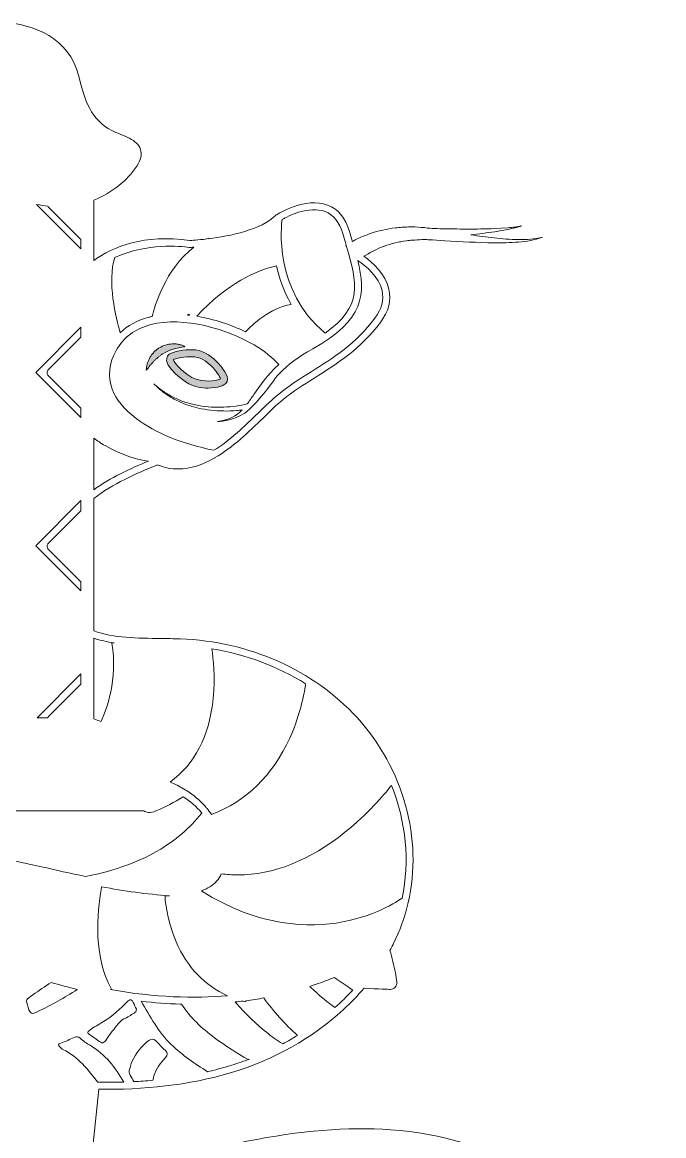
# Model space of a CAD drawing. Extents: x 783 to 8253, y -5949 to -71.
# Drawn here: x 1546 to 2213, y -4240 to -3082 of the extents above; entities that cross this region are included whole.
import ezdxf

# ---------------------------------------------------------------- set-up
doc = ezdxf.new("R2010")
doc.units = 0
doc.header["$MEASUREMENT"] = 0
doc.layers.add('Layer 1', color=7, linetype='Continuous')

# ---------------------------------------------------------------- blocks, each defined once
blk = doc.blocks.new('block 17')
at = {"layer": 'Layer 1', "true_color": 0x00cada}
h = blk.add_hatch(color=132, dxfattribs=at)
h.dxf.hatch_style = 2
edge = h.paths.add_edge_path()
edge.add_spline(control_points=[(1685.5, -3432.3), (1686.3, -3431.7), (1687, -3431.1), (1687.7, -3430.5), (1688.4, -3429.8), (1689.2, -3429.3), (1690, -3428.7), (1690.8, -3428.2), (1691.5, -3427.5), (1692.4, -3427.1), (1695.6, -3425.1), (1699.1, -3423.5), (1702.9, -3422.3), (1702.9, -3422.3), (1705.9, -3421.5), (1705.9, -3421.5), (1706.9, -3421.3), (1707.9, -3421), (1708.9, -3420.8), (1710.9, -3420.4), (1713, -3420), (1715.3, -3419.7), (1714.3, -3419.1), (1713.3, -3418.6), (1712.2, -3418.2), (1711.1, -3417.8), (1710, -3417.5), (1708.9, -3417.3), (1707.8, -3417), (1706.6, -3416.9), (1705.5, -3416.8), (1704.3, -3416.7), (1703.2, -3416.7), (1702, -3416.8), (1697.4, -3417), (1692.6, -3418.4), (1688.6, -3421), (1687.5, -3421.5), (1686.6, -3422.3), (1685.7, -3423), (1684.7, -3423.8), (1683.8, -3424.5), (1683, -3425.5), (1682.3, -3426.3), (1681.5, -3427.2), (1680.7, -3428.1), (1680.1, -3429.1), (1679.4, -3430.1), (1678.8, -3431.1), (1678.5, -3431.6), (1678.3, -3432.1), (1678, -3432.6), (1677.7, -3433.1), (1677.5, -3433.6), (1677.3, -3434.2), (1676.9, -3435.3), (1676.5, -3436.3), (1676.1, -3437.4), (1675.8, -3438.5), (1675.6, -3439.6), (1675.4, -3440.7), (1675.3, -3441.9), (1675.1, -3443), (1675.1, -3444.1), (1676.7, -3442.4), (1677.9, -3440.7), (1679.3, -3439.1), (1680, -3438.3), (1680.7, -3437.5), (1681.3, -3436.7), (1681.7, -3436.3), (1682, -3435.9), (1682.3, -3435.5), (1682.7, -3435.2), (1683.1, -3434.8), (1683.4, -3434.5), (1684.1, -3433.8), (1684.8, -3433.1), (1685.5, -3432.3)], knot_values=[0, 0, 0, 0, 1, 1, 1, 2, 2, 2, 3, 3, 3, 4, 4, 4, 5, 5, 5, 6, 6, 6, 7, 7, 7, 8, 8, 8, 9, 9, 9, 10, 10, 10, 11, 11, 11, 12, 12, 12, 13, 13, 13, 14, 14, 14, 15, 15, 15, 16, 16, 16, 17, 17, 17, 18, 18, 18, 19, 19, 19, 20, 20, 20, 21, 21, 21, 22, 22, 22, 23, 23, 23, 24, 24, 24, 25, 25, 25, 26, 26, 26, 26], degree=3, periodic=1)
h = blk.add_hatch(color=132, dxfattribs=at)
h.dxf.hatch_style = 2
edge = h.paths.add_edge_path()
edge.add_spline(control_points=[(1696.7, -3430.4), (1692.2, -3440.9), (1717.2, -3457.3), (1719.5, -3458.3), (1725.7, -3461.3), (1732.6, -3462.8), (1739.5, -3462.8), (1744, -3462.8), (1748.4, -3462.1), (1752.7, -3460.9), (1754, -3460.5), (1757.8, -3459.4), (1759.1, -3455.9), (1760.4, -3452.6), (1758.7, -3449.2), (1756.7, -3445.8), (1754.8, -3442.8), (1752.5, -3439.7), (1749.5, -3436.5), (1744.6, -3431), (1736.5, -3424.3), (1726.3, -3423.1), (1719.3, -3422.2), (1706.8, -3423.6), (1700.4, -3426.7), (1698.2, -3427.8), (1697.2, -3429.3), (1696.7, -3430.4)], knot_values=[0, 0, 0, 0, 1, 1, 1, 2, 2, 2, 3, 3, 3, 4, 4, 4, 5, 5, 5, 6, 6, 6, 7, 7, 7, 8, 8, 8, 9, 9, 9, 9], degree=3, periodic=1)
edge = h.paths.add_edge_path()
edge.add_spline(control_points=[(1703.5, -3433.2), (1708.5, -3430.8), (1719.7, -3429.6), (1725.4, -3430.3), (1733.4, -3431.2), (1740, -3436.8), (1744.2, -3441.3), (1746.8, -3444.2), (1748.9, -3446.9), (1750.5, -3449.5), (1751.8, -3451.7), (1752.2, -3452.8), (1752.3, -3453.2), (1752.1, -3453.4), (1751.6, -3453.6), (1750.6, -3453.9), (1741.5, -3456.6), (1731.2, -3455.9), (1722.6, -3451.8), (1717.5, -3449.4), (1703.4, -3437.3), (1703.4, -3433.3), (1703.4, -3433.3), (1703.5, -3433.3), (1703.5, -3433.2)], knot_values=[0, 0, 0, 0, 1, 1, 1, 2, 2, 2, 3, 3, 3, 4, 4, 4, 5, 5, 5, 6, 6, 6, 7, 7, 7, 8, 8, 8, 8], degree=3, periodic=1)
at = {"layer": 'Layer 1', "lineweight": 0}
for points, knots in [([(2210.2, -4551.9), (2209.7, -4546.2), (2209.1, -4540.5), (2208.4, -4534.9), (2208.4, -4534.9), (2208.4, -4534.9), (2208.4, -4534.9), (2208.5, -4534.6), (2208.6, -4534.4), (2208.6, -4534.4), (2208.6, -4534.4), (2208.3, -4534.2), (2208.3, -4534.2), (2206.1, -4517.2), (2203.2, -4500.6), (2199.5, -4484.4), (2195.8, -4468.3), (2191.4, -4452.6), (2186.2, -4437.6), (2186.5, -4436.4), (2186.6, -4435.7), (2186.7, -4435.5), (2186.7, -4435.5), (2185.4, -4435.2), (2185.4, -4435.2), (2180.7, -4421.8), (2175.5, -4408.9), (2169.6, -4396.6), (2144.9, -4344.4), (2110.9, -4304.2), (2068.7, -4277.1), (2030, -4252.3), (1983, -4237.9), (1929, -4234.1), (1884.7, -4231), (1834.5, -4235), (1779.7, -4246.1), (1748.9, -4252.3), (1717.9, -4260.1), (1687.8, -4267.7), (1664.2, -4273.7), (1640.3, -4279.7), (1616.2, -4285), (1616.2, -4285), (1625.8, -4192), (1625.8, -4192), (1671.9, -4192.5), (1718.8, -4188.1), (1763.6, -4174.7), (1807.5, -4161.5), (1847.7, -4138.9), (1879.8, -4109.4), (1887.7, -4102.2), (1895, -4094.6), (1901.7, -4086.7), (1916.9, -4087.8), (1927.3, -4088.1), (1928.8, -4088.1), (1930.7, -4088.2), (1932.6, -4087.4), (1933.9, -4085.9), (1935.2, -4084.5), (1935.8, -4082.5), (1935.6, -4080.6), (1935.1, -4077.4), (1934.6, -4074.1), (1934.1, -4070.9), (1932.7, -4063.1), (1930.8, -4055.3), (1928.5, -4047.6), (1929.6, -4045.6), (1930.7, -4043.6), (1931.7, -4041.5), (1931.8, -4041.4), (1931.9, -4041.4), (1932, -4041.3), (1932, -4041.3), (1931.9, -4041.2), (1931.9, -4041.2), (1938.8, -4027.2), (1944.1, -4012.7), (1947.5, -3997.9), (1962.8, -3932), (1942.5, -3858.3), (1894.3, -3805.5), (1849.1, -3756), (1782, -3726.1), (1710.3, -3723.6), (1703.8, -3723.4), (1696.9, -3723.3), (1690.4, -3723.2), (1666, -3723), (1641.1, -3722.7), (1620.5, -3715.2), (1620.5, -3715.2), (1620.5, -3577.5), (1620.5, -3577.5), (1640.5, -3562.2), (1664.1, -3551.9), (1687, -3542.6), (1687.1, -3542.7), (1687.2, -3542.7), (1687.3, -3542.8), (1694.4, -3545.6), (1701.4, -3546.9), (1708.4, -3546.9), (1721.3, -3546.9), (1733.8, -3542.4), (1745.6, -3535.7), (1745.8, -3535.7), (1746, -3535.8), (1746.1, -3535.8), (1746.1, -3535.8), (1746.2, -3535.4), (1746.2, -3535.4), (1765, -3524.5), (1782.1, -3507.9), (1796.5, -3493.9), (1804, -3486.6), (1811.1, -3479.7), (1817.4, -3474.6), (1827.5, -3466.4), (1838.6, -3459.4), (1850.3, -3452), (1873.8, -3437.3), (1898, -3422), (1918.6, -3394.5), (1927.1, -3383.1), (1930.1, -3371.4), (1927.4, -3359.8), (1923.8, -3344.2), (1910.8, -3332.4), (1901.5, -3325.7), (1902.4, -3325.2), (1903.2, -3324.6), (1904.1, -3324.1), (1907.4, -3322.1), (1910.9, -3320.3), (1914.4, -3318.6), (1921.5, -3315.4), (1929.1, -3312.8), (1936.9, -3311.1), (1938.8, -3310.6), (1940.8, -3310.4), (1942.7, -3310), (1942.7, -3310), (1945.7, -3309.5), (1945.7, -3309.5), (1946.7, -3309.3), (1947.7, -3309.3), (1948.7, -3309.2), (1949.8, -3309), (1950.9, -3308.9), (1952, -3308.8), (1952, -3308.8), (1952, -3309), (1952, -3309), (1955.2, -3308.8), (1958.4, -3308.5), (1961.7, -3308.3), (1963.3, -3308.2), (1965, -3308.3), (1966.7, -3308.4), (1968.8, -3308.5), (1970.7, -3308.5), (1972.9, -3308.6), (1972.9, -3308.6), (1985.6, -3309.5), (1985.6, -3309.5), (2002.5, -3310.5), (2019.5, -3311.5), (2036.5, -3311.7), (2045, -3311.7), (2053.6, -3311.6), (2062.1, -3310.9), (2070.6, -3310.2), (2079.1, -3309), (2087.1, -3305.9), (2078.9, -3308.1), (2070.4, -3308.5), (2062, -3308.4), (2053.6, -3308.2), (2045.2, -3307.5), (2036.8, -3306.6), (2028.7, -3305.7), (2020.6, -3304.6), (2012.5, -3303.5), (2020.9, -3302.5), (2029.2, -3301.4), (2037.5, -3300.1), (2037.5, -3300.1), (2044.5, -3299), (2044.5, -3299), (2044.5, -3299), (2051.6, -3297.7), (2051.6, -3297.7), (2053.9, -3297.2), (2056.2, -3296.6), (2058.6, -3296.1), (2060.9, -3295.6), (2063.2, -3294.8), (2065.5, -3294.2), (2063.1, -3294.6), (2060.8, -3295), (2058.4, -3295.3), (2056.1, -3295.6), (2053.7, -3295.8), (2051.4, -3296), (2051.4, -3296), (2044.3, -3296.6), (2044.3, -3296.6), (2044.3, -3296.6), (2037.2, -3296.9), (2037.2, -3296.9), (2027.7, -3297.3), (2018.2, -3297.4), (2008.7, -3297.4), (1999.2, -3297.4), (1989.8, -3297.2), (1980.3, -3297), (1976.8, -3296.9), (1973.3, -3296.8), (1969.8, -3296.6), (1969.1, -3296.6), (1968.4, -3296.5), (1967.7, -3296.4), (1965.5, -3296.1), (1963.3, -3295.7), (1961.1, -3295.7), (1961.1, -3295.7), (1954.4, -3295.2), (1954.4, -3295.2), (1952.2, -3295.2), (1950, -3295.2), (1947.7, -3295.2), (1946.6, -3295.3), (1945.5, -3295.2), (1944.4, -3295.3), (1944.4, -3295.3), (1941, -3295.5), (1941, -3295.5), (1938.8, -3295.7), (1936.6, -3295.8), (1934.3, -3296.2), (1925.4, -3297.2), (1916.5, -3299.2), (1907.9, -3302.1), (1903.6, -3303.7), (1899.4, -3305.3), (1895.2, -3307.3), (1893.2, -3308.2), (1891.3, -3309.2), (1889.4, -3310.3), (1889.3, -3310), (1889.2, -3309.7), (1889.1, -3309.4), (1888.2, -3306.3), (1887.2, -3303.2), (1886.3, -3300), (1882.2, -3285.8), (1874.5, -3276.5), (1863.7, -3272.4), (1840.6, -3263.7), (1811.8, -3281.7), (1810.6, -3282.5), (1810.6, -3282.5), (1810.2, -3282.7), (1810.2, -3282.7), (1810.2, -3282.7), (1809.9, -3283), (1809.9, -3283), (1794.7, -3298.2), (1761.8, -3304.7), (1740.2, -3307.4), (1740.2, -3307.4), (1740, -3306.8), (1740, -3306.8), (1739.4, -3307.1), (1738.8, -3307.4), (1738.2, -3307.7), (1728.7, -3308.8), (1721.8, -3309.2), (1720.3, -3309.2), (1672.9, -3302.6), (1640.8, -3315.4), (1620.5, -3330.2), (1620.5, -3330.2), (1620.5, -3267.3), (1620.5, -3267.3), (1639.6, -3259.5), (1655.4, -3247.2), (1665.2, -3232.1), (1669.4, -3225.5), (1670.7, -3219.8), (1669.1, -3214.6), (1667.4, -3209.3), (1663.2, -3205.9), (1658, -3203.1), (1658, -3203.1), (1658, -3203), (1658, -3203), (1657.7, -3202.9), (1656.1, -3202.1), (1653.3, -3200.9), (1651.6, -3200.1), (1649.8, -3199.4), (1648.1, -3198.7), (1645.1, -3197.5), (1641.9, -3196.2), (1639.3, -3194.9), (1617.5, -3183.7), (1611.2, -3164), (1604.7, -3137.5), (1595.4, -3099.2), (1557.8, -3083.9), (1525.7, -3082.3), (1525.7, -3082.3), (1525.4, -3082.3), (1525.4, -3082.3), (1525.4, -3082.3), (1525.2, -3082.3), (1525.2, -3082.3), (1493.1, -3083.9), (1455.5, -3099.2), (1446.1, -3137.5), (1439.6, -3164), (1433.3, -3183.7), (1411.6, -3194.9), (1408.9, -3196.2), (1405.8, -3197.5), (1402.7, -3198.7), (1401, -3199.4), (1399.2, -3200.1), (1397.5, -3200.9), (1394.7, -3202.1), (1393.1, -3202.9), (1392.8, -3203), (1392.8, -3203), (1392.8, -3203.1), (1392.8, -3203.1), (1387.7, -3205.9), (1383.4, -3209.3), (1381.7, -3214.6), (1380.1, -3219.8), (1381.4, -3225.5), (1385.6, -3232.1), (1395.4, -3247.2), (1411.2, -3259.5), (1430.3, -3267.3), (1430.3, -3267.3), (1430.3, -3491.7), (1430.3, -3491.7), (1418.1, -3505.9), (1406.8, -3521.1), (1396.9, -3537.3), (1369.9, -3581), (1355.6, -3629.5), (1354.6, -3675.8), (1354.6, -3675.8), (1353.9, -3676.3), (1353.9, -3676.3), (1354, -3676.4), (1354.2, -3676.7), (1354.6, -3677.2), (1354.2, -3697.6), (1356.5, -3717.5), (1361.3, -3736.4), (1361.3, -3736.6), (1361.4, -3736.8), (1361.4, -3737), (1365.7, -3753.3), (1371.8, -3768.8), (1380, -3783.2), (1387.1, -3795.7), (1395.4, -3807), (1404.5, -3817.2), (1395.7, -3821.6), (1387, -3826.9), (1380, -3834.2), (1372.4, -3842), (1369, -3853.3), (1369.8, -3867.7), (1370, -3871.4), (1370.4, -3875), (1370.8, -3878.4), (1371.2, -3882.1), (1371.6, -3885.6), (1371.7, -3889.1), (1371.8, -3889.7), (1371.7, -3890.3), (1371.7, -3890.6), (1371.5, -3890.6), (1371.2, -3890.5), (1370.9, -3890.3), (1341.9, -3878.2), (1314.2, -3856.5), (1296.6, -3832.5), (1296.3, -3832.1), (1296, -3831.6), (1295.6, -3831), (1293.1, -3827.1), (1289.3, -3821.2), (1283.3, -3820.3), (1280.4, -3819.9), (1277.4, -3820.8), (1275, -3822.8), (1271.8, -3825.6), (1270.7, -3829.4), (1270.2, -3831.5), (1265.4, -3849.6), (1263.6, -3868.2), (1264.7, -3886.9), (1241.4, -3900.4), (1215.2, -3916.8), (1192.1, -3938.5), (1151.4, -3976.8), (1125.4, -4022.6), (1116.8, -4070.9), (1116.2, -4074.1), (1115.7, -4077.4), (1115.2, -4080.6), (1115, -4082.5), (1115.6, -4084.5), (1116.9, -4085.9), (1118.2, -4087.4), (1120.1, -4088.2), (1122, -4088.1), (1123.3, -4088.1), (1131.2, -4087.9), (1143, -4087.1), (1113.5, -4139.9), (1101.2, -4201.4), (1109.6, -4260.1), (1117.7, -4316.5), (1144.9, -4370.7), (1188.3, -4416.7), (1190, -4418.6), (1191.8, -4420.4), (1193.6, -4422.2), (1179.1, -4418.9), (1141, -4412), (1092, -4417.2), (1055.8, -4421), (1021.2, -4430.7), (989.3, -4445.9), (958.4, -4460.7), (929.9, -4480.7), (904.3, -4505.6), (904.3, -4505.6), (901.8, -4505.3), (901.8, -4505.3), (901.7, -4505.6), (901.6, -4506.6), (901.5, -4508.4), (895, -4514.9), (888.6, -4521.7), (882.5, -4528.8), (853.6, -4562.4), (830.9, -4598.5), (815, -4635.9), (815, -4635.9), (812.5, -4636), (812.5, -4636), (812.5, -4636.4), (812.6, -4638.1), (812.9, -4641), (791.6, -4693.4), (783.4, -4748.2), (789.5, -4802.1), (791.2, -4816.9), (793.9, -4831.5), (797.7, -4845.9), (797.7, -4845.9), (796.6, -4846.8), (796.6, -4846.8), (796.7, -4846.8), (797.3, -4847.5), (798.4, -4848.7), (807, -4880.4), (820.5, -4911), (838.8, -4940.3), (857.1, -4969.6), (880.2, -4997.5), (907.8, -5023.8), (907.8, -5023.8), (907, -5025.3), (907, -5025.3), (907.4, -5025.5), (909.2, -5026.4), (912.2, -5027.9), (919.7, -5034.9), (927.5, -5041.7), (935.7, -5048.4), (943.8, -5055.1), (952.2, -5061.7), (961, -5068.1), (1007.1, -5102.1), (1058.7, -5126.9), (1115.4, -5142.6), (1115.4, -5142.6), (1115.5, -5144.5), (1115.5, -5144.5), (1115.8, -5144.5), (1117.6, -5144.4), (1120.6, -5144), (1120.6, -5144), (1120.7, -5144.1), (1120.7, -5144.1), (1167.3, -5156.4), (1217.3, -5162.6), (1270.4, -5162.6), (1270.4, -5162.6), (1272, -5162.6), (1272, -5162.6), (1336.3, -5162.5), (1393.3, -5153.3), (1435.9, -5144.2), (1439.2, -5241.6), (1440.6, -5329.3), (1439.9, -5401.5), (1416.8, -5429.8), (1401.8, -5464.4), (1400.6, -5508.6), (1400.5, -5514.2), (1400.6, -5519.8), (1400.9, -5525.3), (1400.9, -5525.6), (1400.9, -5525.9), (1401, -5526.3), (1403.7, -5569), (1420.1, -5606.5), (1437.8, -5635.3), (1443.5, -5717.3), (1458.5, -5781.9), (1472.5, -5826.7), (1494.8, -5898.4), (1518.8, -5935.5), (1519.8, -5937), (1519.8, -5937), (1519.9, -5937), (1519.9, -5937), (1519.9, -5937.1), (1519.9, -5937.1), (1520, -5937.2), (1520.2, -5937.5), (1520.4, -5937.7), (1520.6, -5938), (1520.7, -5938), (1520.7, -5938.1), (1520.8, -5938.1), (1521.1, -5938.4), (1521.4, -5938.7), (1521.7, -5938.9), (1521.7, -5938.9), (1521.7, -5938.9), (1521.8, -5938.9), (1521.8, -5939), (1521.9, -5939), (1521.9, -5939), (1522.1, -5939.1), (1522.3, -5939.2), (1522.5, -5939.3), (1522.6, -5939.4), (1522.7, -5939.4), (1522.8, -5939.5), (1523, -5939.5), (1523.1, -5939.6), (1523.3, -5939.7), (1523.4, -5939.7), (1523.6, -5939.7), (1523.7, -5939.8), (1523.8, -5939.8), (1524, -5939.9), (1524.2, -5939.9), (1524.3, -5939.9), (1524.4, -5939.9), (1524.5, -5940), (1524.8, -5940), (1525, -5940), (1525.2, -5940), (1525.3, -5940), (1525.3, -5940), (1525.4, -5940), (1525.7, -5940), (1526, -5940), (1526.3, -5940), (1526.4, -5939.9), (1526.5, -5939.9), (1526.6, -5939.9), (1526.8, -5939.9), (1527, -5939.8), (1527.2, -5939.8), (1527.3, -5939.7), (1527.4, -5939.7), (1527.5, -5939.7), (1527.7, -5939.6), (1527.8, -5939.5), (1528, -5939.5), (1528.1, -5939.4), (1528.2, -5939.4), (1528.3, -5939.3), (1528.5, -5939.2), (1528.7, -5939.1), (1528.9, -5939), (1529, -5939), (1529, -5939), (1529.1, -5938.9), (1529.1, -5938.9), (1529.1, -5938.9), (1529.1, -5938.9), (1529.4, -5938.7), (1529.7, -5938.4), (1530, -5938.1), (1530, -5938.1), (1530.2, -5938), (1530.2, -5938), (1530.4, -5937.7), (1530.7, -5937.4), (1530.9, -5937.1), (1530.9, -5937.1), (1530.9, -5937.1), (1530.9, -5937), (1531, -5937), (1531, -5937), (1531, -5937), (1532, -5935.5), (1556, -5898.4), (1578.3, -5826.7), (1578.8, -5825.2), (1579.3, -5823.6), (1579.8, -5822.1), (1589.4, -5846.7), (1594.3, -5875.8), (1583.1, -5903.5), (1583.1, -5903.5), (1572.3, -5930.4), (1572.3, -5930.4), (1572.3, -5930.4), (1589.4, -5907), (1589.4, -5907), (1618.4, -5867.3), (1611.5, -5812.5), (1595.3, -5774.4), (1594.7, -5773), (1594.1, -5771.5), (1593.5, -5770.1), (1608.3, -5704.9), (1619.8, -5616.3), (1613.8, -5507.7), (1612.4, -5481.8), (1611.5, -5451.3), (1611, -5417.1), (1633.3, -5407.2), (1655.3, -5399.6), (1674.4, -5393.5), (1694.5, -5387.1), (1715.8, -5382), (1736.5, -5377), (1768, -5369.4), (1800.6, -5361.6), (1830.5, -5348.9), (1859.4, -5336.7), (1888.1, -5317.7), (1913.2, -5294.3), (1913.2, -5294.3), (1913.3, -5294.3), (1913.3, -5294.3), (1913.9, -5293.9), (1914.5, -5293.6), (1915.1, -5293.3), (1915.1, -5293.3), (1914.8, -5292.8), (1914.8, -5292.8), (1921.2, -5286.8), (1927.4, -5280.5), (1933.2, -5273.9), (1990.7, -5209.6), (2000.9, -5128.5), (1962.6, -5055.6), (1962.6, -5055.6), (1962.6, -5055.6), (1962.6, -5055.6), (1962.6, -5055.3), (1962.7, -5055.2), (1962.7, -5055.1), (1962.7, -5055.1), (1962.3, -5055), (1962.3, -5055), (1956.8, -5044.6), (1950.3, -5034.4), (1942.9, -5024.4), (1916.8, -4989.5), (1884.5, -4961.1), (1848.2, -4940.4), (1848.2, -4940.4), (1848.2, -4940.4), (1848.2, -4940.4), (1848.1, -4940.2), (1848.1, -4940.1), (1848.1, -4940), (1848.1, -4940), (1847.7, -4940.1), (1847.7, -4940.1), (1847.7, -4940.1), (1847.7, -4940.1), (1847.7, -4940.1), (1818.7, -4923.7), (1787.2, -4912.2), (1754.1, -4906.2), (1750.9, -4905.7), (1747.8, -4905.2), (1744.6, -4904.7), (1744.1, -4904.5), (1743.4, -4904.3), (1742.5, -4904.1), (1741.7, -4904), (1740.9, -4904), (1740.3, -4904), (1702.8, -4898.7), (1664.4, -4898.6), (1626.1, -4900.9), (1627.8, -4871), (1629.6, -4841.8), (1631.4, -4813.4), (1632.5, -4813.7), (1633.6, -4814), (1634.6, -4814.3), (1638.5, -4815.2), (1642.2, -4815.5), (1645.9, -4815.8), (1649.2, -4816.1), (1652.3, -4816.3), (1655.4, -4817.1), (1657, -4817.4), (1658.7, -4817.9), (1660.3, -4818.4), (1660.3, -4818.4), (1660.5, -4817.7), (1660.5, -4817.7), (1660.5, -4817.7), (1660.4, -4818.4), (1660.4, -4818.4), (1670.8, -4821.2), (1681.5, -4825.4), (1691.7, -4829.3), (1698.5, -4832), (1705.4, -4834.7), (1712.3, -4837), (1759, -4852.8), (1795.4, -4862.9), (1830.1, -4869.7), (1861.5, -4875.9), (1890.4, -4879.2), (1918.6, -4879.8), (1921, -4879.8), (1923.5, -4879.8), (1925.9, -4879.8), (1971.9, -4879.8), (2017, -4871.3), (2056.7, -4854.9), (2102.6, -4836.1), (2140.2, -4807.1), (2165.6, -4771), (2190.7, -4735.3), (2205.8, -4691), (2210.7, -4638.7), (2210.7, -4638.7), (2212.2, -4638.3), (2212.2, -4638.3), (2211.8, -4637), (2211.4, -4635.7), (2211, -4634.4), (2213.2, -4608.8), (2212.9, -4581.3), (2210.2, -4551.9)], [0, 0, 0, 0, 1, 1, 1, 2, 2, 2, 3, 3, 3, 4, 4, 4, 5, 5, 5, 6, 6, 6, 7, 7, 7, 8, 8, 8, 9, 9, 9, 10, 10, 10, 11, 11, 11, 12, 12, 12, 13, 13, 13, 14, 14, 14, 15, 15, 15, 16, 16, 16, 17, 17, 17, 18, 18, 18, 19, 19, 19, 20, 20, 20, 21, 21, 21, 22, 22, 22, 23, 23, 23, 24, 24, 24, 25, 25, 25, 26, 26, 26, 27, 27, 27, 28, 28, 28, 29, 29, 29, 30, 30, 30, 31, 31, 31, 32, 32, 32, 33, 33, 33, 34, 34, 34, 35, 35, 35, 36, 36, 36, 37, 37, 37, 38, 38, 38, 39, 39, 39, 40, 40, 40, 41, 41, 41, 42, 42, 42, 43, 43, 43, 44, 44, 44, 45, 45, 45, 46, 46, 46, 47, 47, 47, 48, 48, 48, 49, 49, 49, 50, 50, 50, 51, 51, 51, 52, 52, 52, 53, 53, 53, 54, 54, 54, 55, 55, 55, 56, 56, 56, 57, 57, 57, 58, 58, 58, 59, 59, 59, 60, 60, 60, 61, 61, 61, 62, 62, 62, 63, 63, 63, 64, 64, 64, 65, 65, 65, 66, 66, 66, 67, 67, 67, 68, 68, 68, 69, 69, 69, 70, 70, 70, 71, 71, 71, 72, 72, 72, 73, 73, 73, 74, 74, 74, 75, 75, 75, 76, 76, 76, 77, 77, 77, 78, 78, 78, 79, 79, 79, 80, 80, 80, 81, 81, 81, 82, 82, 82, 83, 83, 83, 84, 84, 84, 85, 85, 85, 86, 86, 86, 87, 87, 87, 88, 88, 88, 89, 89, 89, 90, 90, 90, 91, 91, 91, 92, 92, 92, 93, 93, 93, 94, 94, 94, 95, 95, 95, 96, 96, 96, 97, 97, 97, 98, 98, 98, 99, 99, 99, 100, 100, 100, 101, 101, 101, 102, 102, 102, 103, 103, 103, 104, 104, 104, 105, 105, 105, 106, 106, 106, 107, 107, 107, 108, 108, 108, 109, 109, 109, 110, 110, 110, 111, 111, 111, 112, 112, 112, 113, 113, 113, 114, 114, 114, 115, 115, 115, 116, 116, 116, 117, 117, 117, 118, 118, 118, 119, 119, 119, 120, 120, 120, 121, 121, 121, 122, 122, 122, 123, 123, 123, 124, 124, 124, 125, 125, 125, 126, 126, 126, 127, 127, 127, 128, 128, 128, 129, 129, 129, 130, 130, 130, 131, 131, 131, 132, 132, 132, 133, 133, 133, 134, 134, 134, 135, 135, 135, 136, 136, 136, 137, 137, 137, 138, 138, 138, 139, 139, 139, 140, 140, 140, 141, 141, 141, 142, 142, 142, 143, 143, 143, 144, 144, 144, 145, 145, 145, 146, 146, 146, 147, 147, 147, 148, 148, 148, 149, 149, 149, 150, 150, 150, 151, 151, 151, 152, 152, 152, 153, 153, 153, 154, 154, 154, 155, 155, 155, 156, 156, 156, 157, 157, 157, 158, 158, 158, 159, 159, 159, 160, 160, 160, 161, 161, 161, 162, 162, 162, 163, 163, 163, 164, 164, 164, 165, 165, 165, 166, 166, 166, 167, 167, 167, 168, 168, 168, 169, 169, 169, 170, 170, 170, 171, 171, 171, 172, 172, 172, 173, 173, 173, 174, 174, 174, 175, 175, 175, 176, 176, 176, 177, 177, 177, 178, 178, 178, 179, 179, 179, 180, 180, 180, 181, 181, 181, 182, 182, 182, 183, 183, 183, 184, 184, 184, 185, 185, 185, 186, 186, 186, 187, 187, 187, 188, 188, 188, 189, 189, 189, 190, 190, 190, 191, 191, 191, 192, 192, 192, 193, 193, 193, 194, 194, 194, 195, 195, 195, 196, 196, 196, 197, 197, 197, 198, 198, 198, 199, 199, 199, 200, 200, 200, 201, 201, 201, 202, 202, 202, 203, 203, 203, 204, 204, 204, 205, 205, 205, 206, 206, 206, 207, 207, 207, 208, 208, 208, 209, 209, 209, 210, 210, 210, 211, 211, 211, 212, 212, 212, 213, 213, 213, 214, 214, 214, 215, 215, 215, 216, 216, 216, 217, 217, 217, 218, 218, 218, 219, 219, 219, 220, 220, 220, 221, 221, 221, 222, 222, 222, 223, 223, 223, 224, 224, 224, 225, 225, 225, 226, 226, 226, 227, 227, 227, 228, 228, 228, 229, 229, 229, 230, 230, 230, 231, 231, 231, 232, 232, 232, 233, 233, 233, 234, 234, 234, 235, 235, 235, 236, 236, 236, 237, 237, 237, 238, 238, 238, 239, 239, 239, 240, 240, 240, 241, 241, 241, 242, 242, 242, 243, 243, 243, 244, 244, 244, 245, 245, 245, 246, 246, 246, 247, 247, 247, 248, 248, 248, 249, 249, 249, 250, 250, 250, 251, 251, 251, 252, 252, 252, 253, 253, 253, 254, 254, 254, 255, 255, 255, 256, 256, 256, 257, 257, 257, 258, 258, 258, 258]), ([(1572.8, -3273.6), (1573, -3274), (1573.2, -3274.3), (1573.5, -3274.6), (1573.5, -3274.6), (1607.2, -3308.2), (1607.2, -3308.2), (1607.2, -3308.2), (1607.2, -3317.9), (1607.2, -3317.9), (1607.2, -3317.9), (1561, -3271.7), (1561, -3271.7), (1564.9, -3272.4), (1568.8, -3273.1), (1572.8, -3273.6)], [0, 0, 0, 0, 1, 1, 1, 2, 2, 2, 3, 3, 3, 4, 4, 4, 5, 5, 5, 5]), ([(1816.3, -3287.5), (1822.7, -3283.9), (1844.5, -3272.9), (1861.1, -3279.2), (1869.8, -3282.5), (1875.9, -3290.1), (1879.4, -3302), (1880.3, -3305.2), (1881.2, -3308.4), (1882.2, -3311.4), (1882.4, -3312.4), (1882.7, -3313.3), (1883, -3314.2), (1882.9, -3314.3), (1882.7, -3314.4), (1882.5, -3314.5), (1882.5, -3314.5), (1883.4, -3315.6), (1883.4, -3315.6), (1894.6, -3353.3), (1900.4, -3378.3), (1861, -3405.6), (1807.2, -3361.2), (1815.6, -3292.7), (1816.3, -3287.5)], [0, 0, 0, 0, 1, 1, 1, 2, 2, 2, 3, 3, 3, 4, 4, 4, 5, 5, 5, 6, 6, 6, 7, 7, 7, 8, 8, 8, 8]), ([(1642.5, -3326.9), (1676.7, -3311.6), (1710.4, -3315.2), (1719.6, -3316.4), (1719.6, -3316.4), (1719.9, -3316.5), (1719.9, -3316.5), (1719.9, -3316.5), (1720.3, -3316.5), (1720.3, -3316.5), (1720.6, -3316.5), (1722.2, -3316.4), (1724.6, -3316.2), (1694.6, -3339.4), (1683.7, -3378.1), (1681.3, -3388.2), (1680.1, -3388.5), (1678.9, -3388.8), (1677.8, -3389.1), (1665.9, -3392.2), (1656, -3397.6), (1648, -3405.2), (1643.7, -3390.3), (1634.1, -3351.5), (1642.5, -3326.9)], [0, 0, 0, 0, 1, 1, 1, 2, 2, 2, 3, 3, 3, 4, 4, 4, 5, 5, 5, 6, 6, 6, 7, 7, 7, 8, 8, 8, 8]), ([(1895.1, -3330.1), (1895.1, -3330.1), (1895.3, -3330.3), (1895.3, -3330.3), (1895.3, -3330.3), (1895.3, -3330.3), (1895.3, -3330.3), (1903.7, -3336), (1917, -3347), (1920.3, -3361.4), (1922.5, -3370.9), (1920, -3380.5), (1912.8, -3390.2), (1893, -3416.6), (1869.4, -3431.5), (1846.5, -3445.9), (1834.5, -3453.4), (1823.2, -3460.5), (1812.8, -3469), (1806.3, -3474.3), (1799.1, -3481.3), (1791.4, -3488.7), (1777.6, -3502.2), (1762.1, -3517.3), (1745.5, -3527.5), (1711.6, -3520.6), (1685.1, -3509.7), (1664.5, -3494.3), (1652, -3484.8), (1643.6, -3474.6), (1639.7, -3463.9), (1635, -3451), (1636.4, -3436.3), (1643.7, -3423.6), (1651.5, -3410.1), (1663.6, -3401.1), (1679.8, -3396.8), (1713.9, -3387.8), (1759.4, -3401.5), (1787.2, -3417.9), (1797.9, -3424.3), (1806.3, -3430.9), (1812.8, -3438.2), (1800.8, -3449.3), (1793.4, -3460), (1787, -3469.4), (1784.6, -3473), (1782.3, -3476.3), (1780.1, -3479.3), (1776.4, -3480.2), (1772.5, -3480.9), (1768.6, -3481.5), (1764.3, -3482), (1760, -3482.4), (1755.6, -3482.6), (1746.9, -3482.9), (1738.2, -3482.5), (1729.6, -3480.9), (1725.3, -3480.1), (1721, -3479.1), (1716.9, -3477.8), (1712.7, -3476.5), (1708.6, -3474.9), (1704.6, -3473), (1702.6, -3472.1), (1700.7, -3471), (1698.8, -3469.9), (1696.9, -3468.8), (1695, -3467.7), (1693.2, -3466.4), (1689.5, -3464), (1686.2, -3461.1), (1682.9, -3458.2), (1686, -3461.3), (1689.3, -3464.3), (1692.8, -3466.9), (1694.6, -3468.3), (1696.5, -3469.5), (1698.3, -3470.8), (1700.2, -3471.9), (1702, -3473.2), (1704, -3474.2), (1707.9, -3476.3), (1712, -3478.1), (1716.2, -3479.7), (1720.4, -3481.3), (1724.7, -3482.5), (1729, -3483.5), (1737.7, -3485.6), (1746.7, -3486.5), (1755.7, -3486.6), (1760.2, -3486.7), (1764.7, -3486.5), (1769.1, -3486.1), (1771, -3485.9), (1772.9, -3485.7), (1774.8, -3485.5), (1768.6, -3491.8), (1761.2, -3496.1), (1749.1, -3497.6), (1755.7, -3497.3), (1766.1, -3495.9), (1776.2, -3489.5), (1779.4, -3487.6), (1783.3, -3484.6), (1793, -3473.5), (1804.9, -3459.9), (1807.5, -3453.6), (1813.9, -3447.2), (1822.2, -3438.8), (1833.1, -3430.2), (1848.3, -3421.8), (1902, -3392.2), (1903.7, -3364.6), (1895, -3330), (1895, -3330), (1895.1, -3330.1), (1895.1, -3330.1)], [0, 0, 0, 0, 1, 1, 1, 2, 2, 2, 3, 3, 3, 4, 4, 4, 5, 5, 5, 6, 6, 6, 7, 7, 7, 8, 8, 8, 9, 9, 9, 10, 10, 10, 11, 11, 11, 12, 12, 12, 13, 13, 13, 14, 14, 14, 15, 15, 15, 16, 16, 16, 17, 17, 17, 18, 18, 18, 19, 19, 19, 20, 20, 20, 21, 21, 21, 22, 22, 22, 23, 23, 23, 24, 24, 24, 25, 25, 25, 26, 26, 26, 27, 27, 27, 28, 28, 28, 29, 29, 29, 30, 30, 30, 31, 31, 31, 32, 32, 32, 33, 33, 33, 34, 34, 34, 35, 35, 35, 36, 36, 36, 37, 37, 37, 38, 38, 38, 39, 39, 39, 39]), ([(1810.6, -3335.5), (1813.1, -3347.5), (1817.6, -3361.6), (1825.7, -3375.7), (1804.1, -3378.8), (1784.7, -3397.6), (1778.4, -3404.2), (1763.4, -3397.1), (1745.6, -3391.1), (1727.6, -3388.1), (1759.8, -3353.5), (1789.8, -3340.3), (1810.6, -3335.5)], [0, 0, 0, 0, 1, 1, 1, 2, 2, 2, 3, 3, 3, 4, 4, 4, 4]), ([(1720.2, -3386.1), (1720.2, -3386.1), (1720.2, -3387.1), (1720.2, -3387.1), (1719.4, -3387), (1718.7, -3386.9), (1718, -3386.8), (1718.4, -3386.5), (1719.1, -3386.1), (1720.2, -3386.1)], [0, 0, 0, 0, 1, 1, 1, 2, 2, 2, 3, 3, 3, 3]), ([(1607.2, -3399.4), (1607.2, -3399.4), (1607.2, -3409.9), (1607.2, -3409.9), (1607.2, -3409.9), (1573.5, -3443.6), (1573.5, -3443.6), (1572.6, -3444.4), (1572.1, -3445.6), (1572.1, -3446.9), (1572.1, -3448.1), (1572.6, -3449.3), (1573.5, -3450.2), (1573.5, -3450.2), (1607.2, -3483.8), (1607.2, -3483.8), (1607.2, -3483.8), (1607.2, -3493.5), (1607.2, -3493.5), (1607.2, -3493.5), (1560.1, -3446.5), (1560.1, -3446.5), (1560.1, -3446.5), (1607.2, -3399.4), (1607.2, -3399.4)], [0, 0, 0, 0, 1, 1, 1, 2, 2, 2, 3, 3, 3, 4, 4, 4, 5, 5, 5, 6, 6, 6, 7, 7, 7, 8, 8, 8, 8]), ([(1685.5, -3432.3), (1686.3, -3431.7), (1687, -3431.1), (1687.7, -3430.5), (1688.4, -3429.8), (1689.2, -3429.3), (1690, -3428.7), (1690.8, -3428.2), (1691.5, -3427.5), (1692.4, -3427.1), (1695.6, -3425.1), (1699.1, -3423.5), (1702.9, -3422.3), (1702.9, -3422.3), (1705.9, -3421.5), (1705.9, -3421.5), (1706.9, -3421.3), (1707.9, -3421), (1708.9, -3420.8), (1710.9, -3420.4), (1713, -3420), (1715.3, -3419.7), (1714.3, -3419.1), (1713.3, -3418.6), (1712.2, -3418.2), (1711.1, -3417.8), (1710, -3417.5), (1708.9, -3417.3), (1707.8, -3417), (1706.6, -3416.9), (1705.5, -3416.8), (1704.3, -3416.7), (1703.2, -3416.7), (1702, -3416.8), (1697.4, -3417), (1692.6, -3418.4), (1688.6, -3421), (1687.5, -3421.5), (1686.6, -3422.3), (1685.7, -3423), (1684.7, -3423.8), (1683.8, -3424.5), (1683, -3425.5), (1682.3, -3426.3), (1681.5, -3427.2), (1680.7, -3428.1), (1680.1, -3429.1), (1679.4, -3430.1), (1678.8, -3431.1), (1678.5, -3431.6), (1678.3, -3432.1), (1678, -3432.6), (1677.7, -3433.1), (1677.5, -3433.6), (1677.3, -3434.2), (1676.9, -3435.3), (1676.5, -3436.3), (1676.1, -3437.4), (1675.8, -3438.5), (1675.6, -3439.6), (1675.4, -3440.7), (1675.3, -3441.9), (1675.1, -3443), (1675.1, -3444.1), (1676.7, -3442.4), (1677.9, -3440.7), (1679.3, -3439.1), (1680, -3438.3), (1680.7, -3437.5), (1681.3, -3436.7), (1681.7, -3436.3), (1682, -3435.9), (1682.3, -3435.5), (1682.7, -3435.2), (1683.1, -3434.8), (1683.4, -3434.5), (1684.1, -3433.8), (1684.8, -3433.1), (1685.5, -3432.3)], [0, 0, 0, 0, 1, 1, 1, 2, 2, 2, 3, 3, 3, 4, 4, 4, 5, 5, 5, 6, 6, 6, 7, 7, 7, 8, 8, 8, 9, 9, 9, 10, 10, 10, 11, 11, 11, 12, 12, 12, 13, 13, 13, 14, 14, 14, 15, 15, 15, 16, 16, 16, 17, 17, 17, 18, 18, 18, 19, 19, 19, 20, 20, 20, 21, 21, 21, 22, 22, 22, 23, 23, 23, 24, 24, 24, 25, 25, 25, 26, 26, 26, 26]), ([(1696.7, -3430.4), (1692.2, -3440.9), (1717.2, -3457.3), (1719.5, -3458.3), (1725.7, -3461.3), (1732.6, -3462.8), (1739.5, -3462.8), (1744, -3462.8), (1748.4, -3462.1), (1752.7, -3460.9), (1754, -3460.5), (1757.8, -3459.4), (1759.1, -3455.9), (1760.4, -3452.6), (1758.7, -3449.2), (1756.7, -3445.8), (1754.8, -3442.8), (1752.5, -3439.7), (1749.5, -3436.5), (1744.6, -3431), (1736.5, -3424.3), (1726.3, -3423.1), (1719.3, -3422.2), (1706.8, -3423.6), (1700.4, -3426.7), (1698.2, -3427.8), (1697.2, -3429.3), (1696.7, -3430.4)], [0, 0, 0, 0, 1, 1, 1, 2, 2, 2, 3, 3, 3, 4, 4, 4, 5, 5, 5, 6, 6, 6, 7, 7, 7, 8, 8, 8, 9, 9, 9, 9]), ([(1703.5, -3433.2), (1708.5, -3430.8), (1719.7, -3429.6), (1725.4, -3430.3), (1733.4, -3431.2), (1740, -3436.8), (1744.2, -3441.3), (1746.8, -3444.2), (1748.9, -3446.9), (1750.5, -3449.5), (1751.8, -3451.7), (1752.2, -3452.8), (1752.3, -3453.2), (1752.1, -3453.4), (1751.6, -3453.6), (1750.6, -3453.9), (1741.5, -3456.6), (1731.2, -3455.9), (1722.6, -3451.8), (1717.5, -3449.4), (1703.4, -3437.3), (1703.4, -3433.3), (1703.4, -3433.3), (1703.5, -3433.3), (1703.5, -3433.2)], [0, 0, 0, 0, 1, 1, 1, 2, 2, 2, 3, 3, 3, 4, 4, 4, 5, 5, 5, 6, 6, 6, 7, 7, 7, 8, 8, 8, 8]), ([(1620.5, -3537.7), (1620.5, -3537.5), (1620.5, -3537.3), (1620.5, -3537.1), (1620.5, -3537.1), (1620.5, -3514.9), (1620.5, -3514.9), (1624, -3517.5), (1627.9, -3520.1), (1632.2, -3522.6), (1649.4, -3532.7), (1665.8, -3536.9), (1677.3, -3538.8), (1657.8, -3546.8), (1638, -3555.9), (1620.5, -3568.5), (1620.5, -3568.5), (1620.5, -3537.7), (1620.5, -3537.7)], [0, 0, 0, 0, 1, 1, 1, 2, 2, 2, 3, 3, 3, 4, 4, 4, 5, 5, 5, 6, 6, 6, 6]), ([(1607.2, -3579.8), (1607.2, -3579.8), (1607.2, -3590.3), (1607.2, -3590.3), (1607.2, -3590.3), (1573.5, -3623.9), (1573.5, -3623.9), (1572.6, -3624.8), (1572.1, -3626), (1572.1, -3627.2), (1572.1, -3628.5), (1572.6, -3629.6), (1573.5, -3630.5), (1573.5, -3630.5), (1607.2, -3664.2), (1607.2, -3664.2), (1607.2, -3664.2), (1607.2, -3673.8), (1607.2, -3673.8), (1607.2, -3673.8), (1560.1, -3626.8), (1560.1, -3626.8), (1560.1, -3626.8), (1607.2, -3579.8), (1607.2, -3579.8)], [0, 0, 0, 0, 1, 1, 1, 2, 2, 2, 3, 3, 3, 4, 4, 4, 5, 5, 5, 6, 6, 6, 7, 7, 7, 8, 8, 8, 8]), ([(1620.5, -3722.9), (1627.2, -3725.2), (1634.4, -3726.7), (1641.7, -3727.8), (1641.7, -3727.8), (1639.3, -3728.2), (1639.3, -3728.2), (1645.8, -3765.7), (1633.4, -3797.9), (1628, -3809.6), (1625.3, -3808.6), (1622.6, -3807.6), (1620.5, -3806.8), (1620.5, -3806.8), (1620.5, -3722.9), (1620.5, -3722.9)], [0, 0, 0, 0, 1, 1, 1, 2, 2, 2, 3, 3, 3, 4, 4, 4, 5, 5, 5, 5]), ([(1744.7, -3785.5), (1746.9, -3763.4), (1744.8, -3744), (1743.2, -3734), (1778.5, -3739.6), (1811.8, -3752.1), (1840.8, -3770.3), (1839.9, -3777.1), (1836.2, -3800.6), (1824.3, -3826.7), (1806.4, -3866), (1779, -3892.7), (1742.8, -3906.2), (1741.5, -3904.1), (1739.9, -3902), (1738.3, -3900), (1738, -3899.7), (1737.7, -3899.3), (1737.4, -3899), (1732.5, -3893.2), (1726.7, -3888), (1720, -3883.4), (1716.1, -3880.7), (1711.8, -3878.2), (1707.2, -3875.9), (1704.8, -3874.7), (1702.4, -3873.6), (1699.8, -3872.5), (1725.5, -3854.2), (1740.9, -3824.3), (1744.7, -3785.5)], [0, 0, 0, 0, 1, 1, 1, 2, 2, 2, 3, 3, 3, 4, 4, 4, 5, 5, 5, 6, 6, 6, 7, 7, 7, 8, 8, 8, 9, 9, 9, 10, 10, 10, 10]), ([(1607.2, -3760.1), (1607.2, -3760.1), (1607.2, -3770.6), (1607.2, -3770.6), (1607.2, -3770.6), (1573.5, -3804.3), (1573.5, -3804.3), (1573.1, -3804.7), (1572.8, -3805.2), (1572.5, -3805.7), (1572.5, -3805.7), (1561.6, -3805.7), (1561.6, -3805.7), (1561.6, -3805.7), (1607.2, -3760.1), (1607.2, -3760.1)], [0, 0, 0, 0, 1, 1, 1, 2, 2, 2, 3, 3, 3, 4, 4, 4, 5, 5, 5, 5]), ([(1365.7, -3902.6), (1371.6, -3905.1), (1375.8, -3904), (1378.2, -3902.6), (1378.2, -3902.6), (1672.6, -3902.6), (1672.6, -3902.6), (1675, -3904), (1679.3, -3905.1), (1685.1, -3902.6), (1694.9, -3898.5), (1704.4, -3893.5), (1713.5, -3887.8), (1721, -3892.6), (1727.4, -3898.2), (1732.7, -3904.6), (1732.7, -3904.7), (1732.8, -3904.8), (1732.9, -3904.9), (1732.8, -3905), (1732.7, -3905.1), (1732.5, -3905.3), (1726.4, -3912.8), (1719.6, -3919.8), (1712.2, -3926.2), (1709.8, -3928.2), (1707.3, -3930.2), (1704.7, -3932.2), (1679.9, -3951), (1648.7, -3963.9), (1611.8, -3970.6), (1596.4, -3967.5), (1581.1, -3964), (1566, -3960.6), (1507.8, -3947.4), (1447.6, -3933.8), (1387.1, -3937.6), (1377.5, -3938.2), (1367.9, -3939.2), (1358.4, -3940.7), (1343, -3931), (1329.7, -3919.3), (1318.6, -3905.7), (1299.1, -3881.8), (1290.7, -3857.2), (1287.1, -3842.1), (1306.4, -3867.6), (1334.9, -3889.6), (1365.7, -3902.6)], [0, 0, 0, 0, 1, 1, 1, 2, 2, 2, 3, 3, 3, 4, 4, 4, 5, 5, 5, 6, 6, 6, 7, 7, 7, 8, 8, 8, 9, 9, 9, 10, 10, 10, 11, 11, 11, 12, 12, 12, 13, 13, 13, 14, 14, 14, 15, 15, 15, 16, 16, 16, 16]), ([(1930.1, -3876), (1945.1, -3913.6), (1949.4, -3954.8), (1941.1, -3993.3), (1941.1, -3993.3), (1941.1, -3993.3), (1941.1, -3993.3), (1940.8, -3993.4), (1917.2, -4010.8), (1879.1, -4018), (1845.1, -4024.3), (1792.6, -4023.7), (1732.4, -3985.7), (1738.7, -3983.3), (1744.3, -3980), (1748.3, -3975.6), (1750.4, -3973.3), (1752, -3970.7), (1753.1, -3968), (1758.8, -3968.7), (1764.5, -3969.1), (1770.2, -3969.1), (1807.1, -3969.1), (1845.2, -3954), (1881.7, -3924.7), (1905.5, -3905.8), (1922.3, -3885.9), (1930.1, -3876)], [0, 0, 0, 0, 1, 1, 1, 2, 2, 2, 3, 3, 3, 4, 4, 4, 5, 5, 5, 6, 6, 6, 7, 7, 7, 8, 8, 8, 9, 9, 9, 9]), ([(1706.2, -4038.7), (1717.6, -4065.2), (1735.9, -4084.2), (1759.7, -4094.7), (1725, -4097.6), (1684.2, -4096.7), (1637.9, -4088.3), (1637.9, -4088.3), (1638.8, -4087.8), (1638.8, -4087.8), (1617.5, -4049.1), (1625.6, -3997.1), (1628.7, -3981.4), (1652.1, -3985.8), (1675.6, -3989.2), (1699.2, -3990.7), (1699.2, -3990.7), (1694.6, -3990.9), (1694.6, -3990.9), (1694.6, -3991.8), (1695.5, -4014), (1706.2, -4038.7)], [0, 0, 0, 0, 1, 1, 1, 2, 2, 2, 3, 3, 3, 4, 4, 4, 5, 5, 5, 6, 6, 6, 7, 7, 7, 7]), ([(1871.3, -4107.1), (1863.6, -4101.6), (1856.4, -4095.4), (1849.4, -4089), (1847.9, -4087.7), (1846.6, -4086.4), (1845.3, -4085), (1848.3, -4084), (1851.2, -4083), (1854, -4082), (1859.9, -4080), (1865.5, -4077.8), (1870.7, -4075.7), (1876.1, -4079.5), (1881.6, -4083.1), (1886.9, -4087), (1887.9, -4087.7), (1888.8, -4088.3), (1889.8, -4088.9), (1884, -4095.2), (1877.8, -4101.3), (1871.3, -4107.1)], [0, 0, 0, 0, 1, 1, 1, 2, 2, 2, 3, 3, 3, 4, 4, 4, 5, 5, 5, 6, 6, 6, 7, 7, 7, 7]), ([(1557.1, -4093.8), (1563.4, -4089.4), (1569.8, -4085.2), (1576.2, -4080.9), (1585.2, -4083.6), (1594.2, -4086), (1603.1, -4088.2), (1590.2, -4097), (1576.5, -4104.3), (1562.4, -4111.2), (1555.6, -4114.5), (1554.6, -4114), (1552.3, -4106.9), (1549.6, -4098.4), (1549.9, -4098.8), (1557.1, -4093.8)], [0, 0, 0, 0, 1, 1, 1, 2, 2, 2, 3, 3, 3, 4, 4, 4, 5, 5, 5, 5]), ([(1645.8, -4124), (1641.7, -4129), (1637.7, -4134.1), (1634.1, -4139.4), (1630.7, -4144.6), (1629.6, -4144.7), (1624.8, -4141.2), (1621.9, -4139.1), (1619, -4136.9), (1616, -4134.9), (1613.5, -4133.4), (1614, -4132.3), (1615.9, -4130.8), (1620.5, -4127.1), (1625.8, -4124.6), (1630.7, -4121.6), (1640.1, -4115.8), (1648.1, -4108.5), (1655.7, -4100.7), (1656.6, -4099.8), (1657.4, -4099.2), (1658.1, -4099), (1658.7, -4099), (1659.2, -4099.1), (1659.8, -4099.2), (1660.4, -4099.6), (1660.9, -4100.4), (1661.5, -4101.7), (1662.6, -4104.3), (1663.9, -4106.8), (1664.8, -4108.6), (1664.9, -4111.2), (1663.6, -4111.9), (1662.4, -4112.7), (1659, -4114.8), (1655.8, -4117.4), (1651.9, -4118.9), (1649.3, -4119.9), (1647.5, -4121.9), (1645.8, -4124)], [0, 0, 0, 0, 1, 1, 1, 2, 2, 2, 3, 3, 3, 4, 4, 4, 5, 5, 5, 6, 6, 6, 7, 7, 7, 8, 8, 8, 9, 9, 9, 10, 10, 10, 11, 11, 11, 12, 12, 12, 13, 13, 13, 13]), ([(1817.1, -4144.8), (1811, -4141.4), (1805.4, -4137.2), (1800, -4132.7), (1788.3, -4123.2), (1777.5, -4112.7), (1767.6, -4101.2), (1770.4, -4100.9), (1773.2, -4100.6), (1776, -4100.3), (1776.9, -4100.5), (1777.7, -4100.7), (1778.6, -4100.9), (1778.6, -4100.9), (1778.8, -4099.9), (1778.8, -4099.9), (1785, -4099.1), (1791.2, -4098.1), (1797.3, -4097), (1807.3, -4111.4), (1819.4, -4124), (1832.2, -4136.1), (1827.3, -4139.1), (1822.2, -4142), (1817.1, -4144.8)], [0, 0, 0, 0, 1, 1, 1, 2, 2, 2, 3, 3, 3, 4, 4, 4, 5, 5, 5, 6, 6, 6, 7, 7, 7, 8, 8, 8, 8]), ([(1781.2, -4161.1), (1781.2, -4161.1), (1781.1, -4161.1), (1781.1, -4161.1), (1774.7, -4163.5), (1768.2, -4165.7), (1761.5, -4167.7), (1754, -4170), (1746.4, -4172), (1738.7, -4173.7), (1725.5, -4165.4), (1712.7, -4156.5), (1701.1, -4145.5), (1687.3, -4132.4), (1679.3, -4116.1), (1669.8, -4100.4), (1683.5, -4102), (1697.1, -4103), (1710.5, -4103.4), (1710.9, -4103.4), (1711.3, -4103.4), (1711.6, -4103.4), (1720.7, -4117.1), (1732.5, -4128.5), (1746.1, -4138.4), (1757.4, -4146.7), (1769, -4154.4), (1781.1, -4161.1), (1781.5, -4161), (1781.8, -4160.8), (1782.2, -4160.7), (1781.8, -4160.8), (1781.5, -4161), (1781.2, -4161.1)], [0, 0, 0, 0, 1, 1, 1, 2, 2, 2, 3, 3, 3, 4, 4, 4, 5, 5, 5, 6, 6, 6, 7, 7, 7, 8, 8, 8, 9, 9, 9, 10, 10, 10, 11, 11, 11, 11]), ([(1626.6, -4184.7), (1625.9, -4184.7), (1625.3, -4184.7), (1624.7, -4184.7), (1614.5, -4171.5), (1604.1, -4158.3), (1588.5, -4150.6), (1587.4, -4150.1), (1586.4, -4149.1), (1585.4, -4148.3), (1583.3, -4146.4), (1583.4, -4144.7), (1586.3, -4143.9), (1591.2, -4142.5), (1595.6, -4140), (1600.3, -4138), (1602.5, -4137.1), (1604.3, -4137.2), (1606.3, -4138.9), (1609.6, -4141.7), (1613, -4144.2), (1616.7, -4146.3), (1632.6, -4155.6), (1642.9, -4169.4), (1651.8, -4184.5), (1643.4, -4184.8), (1635, -4184.8), (1626.6, -4184.7)], [0, 0, 0, 0, 1, 1, 1, 2, 2, 2, 3, 3, 3, 4, 4, 4, 5, 5, 5, 6, 6, 6, 7, 7, 7, 8, 8, 8, 9, 9, 9, 9]), ([(1695, -4159.1), (1689.8, -4164.7), (1685, -4170.7), (1683.1, -4178.2), (1682.7, -4179.7), (1682.2, -4181.2), (1681.8, -4182.7), (1675.2, -4183.3), (1668.6, -4183.7), (1662, -4184), (1660.9, -4181.8), (1659.8, -4179.6), (1658.5, -4177.5), (1657.8, -4176.2), (1657, -4175.1), (1657.3, -4172.4), (1658.1, -4169.9), (1658.8, -4166.1), (1660.4, -4162.7), (1664.6, -4154.3), (1670.2, -4147), (1677.8, -4141.3), (1680.6, -4139.3), (1682.8, -4139.1), (1685.2, -4141.7), (1688.3, -4145.1), (1691.4, -4148.4), (1694.8, -4151.5), (1697.6, -4154.2), (1697.5, -4156.4), (1695, -4159.1)], [0, 0, 0, 0, 1, 1, 1, 2, 2, 2, 3, 3, 3, 4, 4, 4, 5, 5, 5, 6, 6, 6, 7, 7, 7, 8, 8, 8, 9, 9, 9, 10, 10, 10, 10])]:
    blk.add_open_spline(points, degree=3, knots=knots, dxfattribs=at)

msp = doc.modelspace()

# ---------------------------------------------------------------- block references
at = {"layer": 'Layer 1'}
msp.add_blockref('block 17', (0, 0), dxfattribs=at)

doc.saveas('drawing.dxf')
